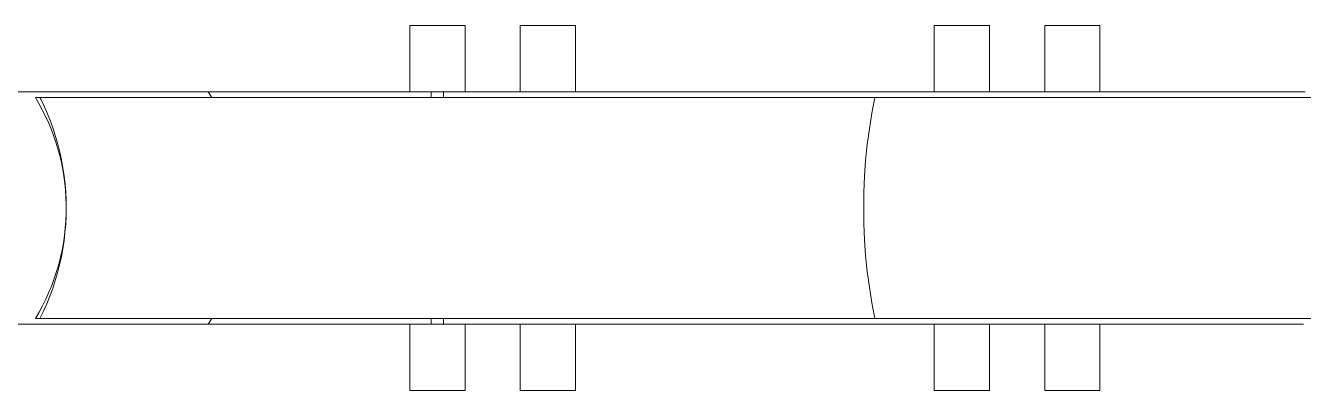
# Model space of a CAD drawing. Header units: millimetres. Extents: x -209 to 4251, y 50 to 3279.
# Drawn here: x 1312.8 to 1544.3, y 191.4 to 257.4 of the extents above; entities that cross this region are included whole.
import ezdxf

# ---------------------------------------------------------------- set-up
doc = ezdxf.new("R2010")
doc.units = ezdxf.units.MM
doc.layers.add('ZANO_R', color=7, linetype='Continuous', lineweight=0)

msp = doc.modelspace()

# ---------------------------------------------------------------- linework, layer by layer
at = {"layer": 'ZANO_R'}
for p, q in [((1382.4, 257.36), (1382.4, 245.36)), ((1392.4, 257.36), (1382.4, 257.36)), ((1392.4, 245.36), (1392.4, 257.36)), ((1402.4, 257.36), (1402.4, 245.36)), ((1412.4, 257.36), (1402.4, 257.36)), ((1412.4, 245.36), (1412.4, 257.36)), ((1477.4, 257.36), (1477.4, 245.36)), ((1487.4, 257.36), (1477.4, 257.36)), ((1487.4, 245.36), (1487.4, 257.36)), ((1497.4, 257.36), (1497.4, 245.36)), ((1507.4, 257.36), (1497.4, 257.36)), ((1507.4, 245.36), (1507.4, 257.36)), ((1345.87, 245.36), (1302.63, 245.36)), ((1315.23, 243.26), (1314.58, 244.36)), ((1314.58, 244.36), (1315.41, 244.36)), ((1315.83, 242.14), (1315.23, 243.26)), ((1315.41, 244.36), (1315.55, 244.08)), ((1315.41, 244.36), (1318.5, 244.36)), ((1315.55, 244.08), (1316.18, 242.76)), ((1342.75, 244.36), (1318.5, 244.36)), ((1466.66, 244.36), (1342.75, 244.36)), ((1346.54, 244.36), (1345.87, 245.36)), ((1544.6, 245.36), (1345.87, 245.36)), ((1386.24, 245.36), (1386.24, 244.36)), ((1388.51, 244.36), (1388.51, 245.36)), ((1466.11, 241.54), (1466.66, 244.36)), ((1466.66, 244.36), (1644.38, 244.36)), ((1316.4, 241), (1315.83, 242.14)), ((1316.18, 242.76), (1316.76, 241.42)), ((1316.93, 239.85), (1316.4, 241)), ((1316.76, 241.42), (1317.3, 240.06)), ((1465.65, 238.7), (1466.11, 241.54)), ((1317.42, 238.67), (1316.93, 239.85)), ((1317.3, 240.06), (1317.79, 238.69)), ((1317.88, 237.48), (1317.42, 238.67)), ((1317.79, 238.69), (1318.24, 237.3)), ((1465.27, 235.85), (1465.65, 238.7)), ((1318.29, 236.28), (1317.88, 237.48)), ((1318.24, 237.3), (1318.64, 235.9)), ((1318.66, 235.06), (1318.29, 236.28)), ((1318.64, 235.9), (1319, 234.49)), ((1318.99, 233.83), (1318.66, 235.06)), ((1319.29, 232.59), (1318.99, 233.83)), ((1319, 234.49), (1319.31, 233.06)), ((1464.97, 232.98), (1465.27, 235.85)), ((1319.54, 231.34), (1319.29, 232.59)), ((1319.31, 233.06), (1319.57, 231.62)), ((1319.57, 231.62), (1319.79, 230.18)), ((1464.77, 230.11), (1464.97, 232.98)), ((1319.74, 230.09), (1319.54, 231.34)), ((1319.91, 228.82), (1319.74, 230.09)), ((1319.79, 230.18), (1319.95, 228.73)), ((1464.65, 227.24), (1464.77, 230.11)), ((1320.04, 227.56), (1319.91, 228.82)), ((1319.95, 228.73), (1320.07, 227.28)), ((1320.12, 226.29), (1320.04, 227.56)), ((1320.07, 227.28), (1320.14, 225.82)), ((1464.62, 224.36), (1464.65, 227.24)), ((1320.16, 225.01), (1320.12, 226.29)), ((1320.14, 225.82), (1320.16, 224.36)), ((1320.15, 225.34), (1320.15, 225.33)), ((1320.14, 222.88), (1320.07, 221.4)), ((1320.1, 222.04), (1320.15, 223.38)), ((1320.16, 224.36), (1320.14, 222.88)), ((1320.16, 224.36), (1320.16, 224.36)), ((1464.62, 224.36), (1464.65, 221.48)), ((1319.94, 219.92), (1319.77, 218.45)), ((1319.85, 219.38), (1320, 220.71)), ((1320.07, 221.4), (1319.94, 219.92)), ((1320, 220.71), (1320.1, 222.04)), ((1464.65, 221.48), (1464.77, 218.61)), ((1319.41, 216.75), (1319.65, 218.06)), ((1319.77, 218.45), (1319.55, 216.98)), ((1319.65, 218.06), (1319.85, 219.38)), ((1464.77, 218.61), (1464.97, 215.74)), ((1318.8, 214.15), (1319.13, 215.44)), ((1319.28, 215.53), (1318.96, 214.08)), ((1319.13, 215.44), (1319.41, 216.75)), ((1319.55, 216.98), (1319.28, 215.53)), ((1464.97, 215.74), (1465.27, 212.88)), ((1318.42, 212.87), (1318.8, 214.15)), ((1318.96, 214.08), (1318.6, 212.64)), ((1317.54, 210.34), (1318, 211.6)), ((1318.18, 211.22), (1317.72, 209.81)), ((1318, 211.6), (1318.42, 212.87)), ((1318.6, 212.64), (1318.18, 211.22)), ((1465.27, 212.88), (1465.65, 210.02)), ((1316.48, 207.89), (1317.03, 209.11)), ((1317.21, 208.42), (1316.66, 207.05)), ((1317.03, 209.11), (1317.54, 210.34)), ((1317.72, 209.81), (1317.21, 208.42)), ((1465.65, 210.02), (1466.11, 207.18)), ((1315.26, 205.51), (1315.89, 206.69)), ((1315.89, 206.69), (1316.48, 207.89)), ((1316.66, 207.05), (1316.06, 205.69)), ((1466.11, 207.18), (1466.66, 204.36)), ((1314.58, 204.36), (1315.26, 205.51)), ((1315.41, 204.36), (1314.58, 204.36)), ((1316.06, 205.69), (1315.41, 204.36)), ((1315.41, 204.36), (1318.5, 204.36)), ((1342.75, 204.36), (1318.5, 204.36)), ((1466.66, 204.36), (1342.75, 204.36)), ((1345.87, 203.36), (1346.54, 204.36)), ((1386.24, 204.36), (1386.24, 203.36)), ((1388.51, 203.36), (1388.51, 204.36)), ((1466.66, 204.36), (1644.38, 204.36)), ((1345.87, 203.36), (1302.63, 203.36)), ((1503.53, 203.36), (1345.87, 203.36)), ((1382.4, 203.36), (1382.4, 191.36)), ((1392.4, 191.36), (1392.4, 203.36)), ((1402.4, 203.36), (1402.4, 191.36)), ((1412.4, 191.36), (1412.4, 203.36)), ((1477.4, 203.36), (1477.4, 191.36)), ((1487.4, 191.36), (1487.4, 203.36)), ((1497.4, 203.36), (1497.4, 191.36)), ((1503.58, 203.36), (1503.53, 203.36)), ((1544.27, 203.36), (1503.58, 203.36)), ((1507.4, 191.36), (1507.4, 203.36)), ((1382.4, 191.36), (1392.4, 191.36)), ((1402.4, 191.36), (1412.4, 191.36)), ((1477.4, 191.36), (1487.4, 191.36)), ((1497.4, 191.36), (1507.4, 191.36))]:
    msp.add_line(p, q, dxfattribs=at)

doc.saveas('drawing.dxf')
